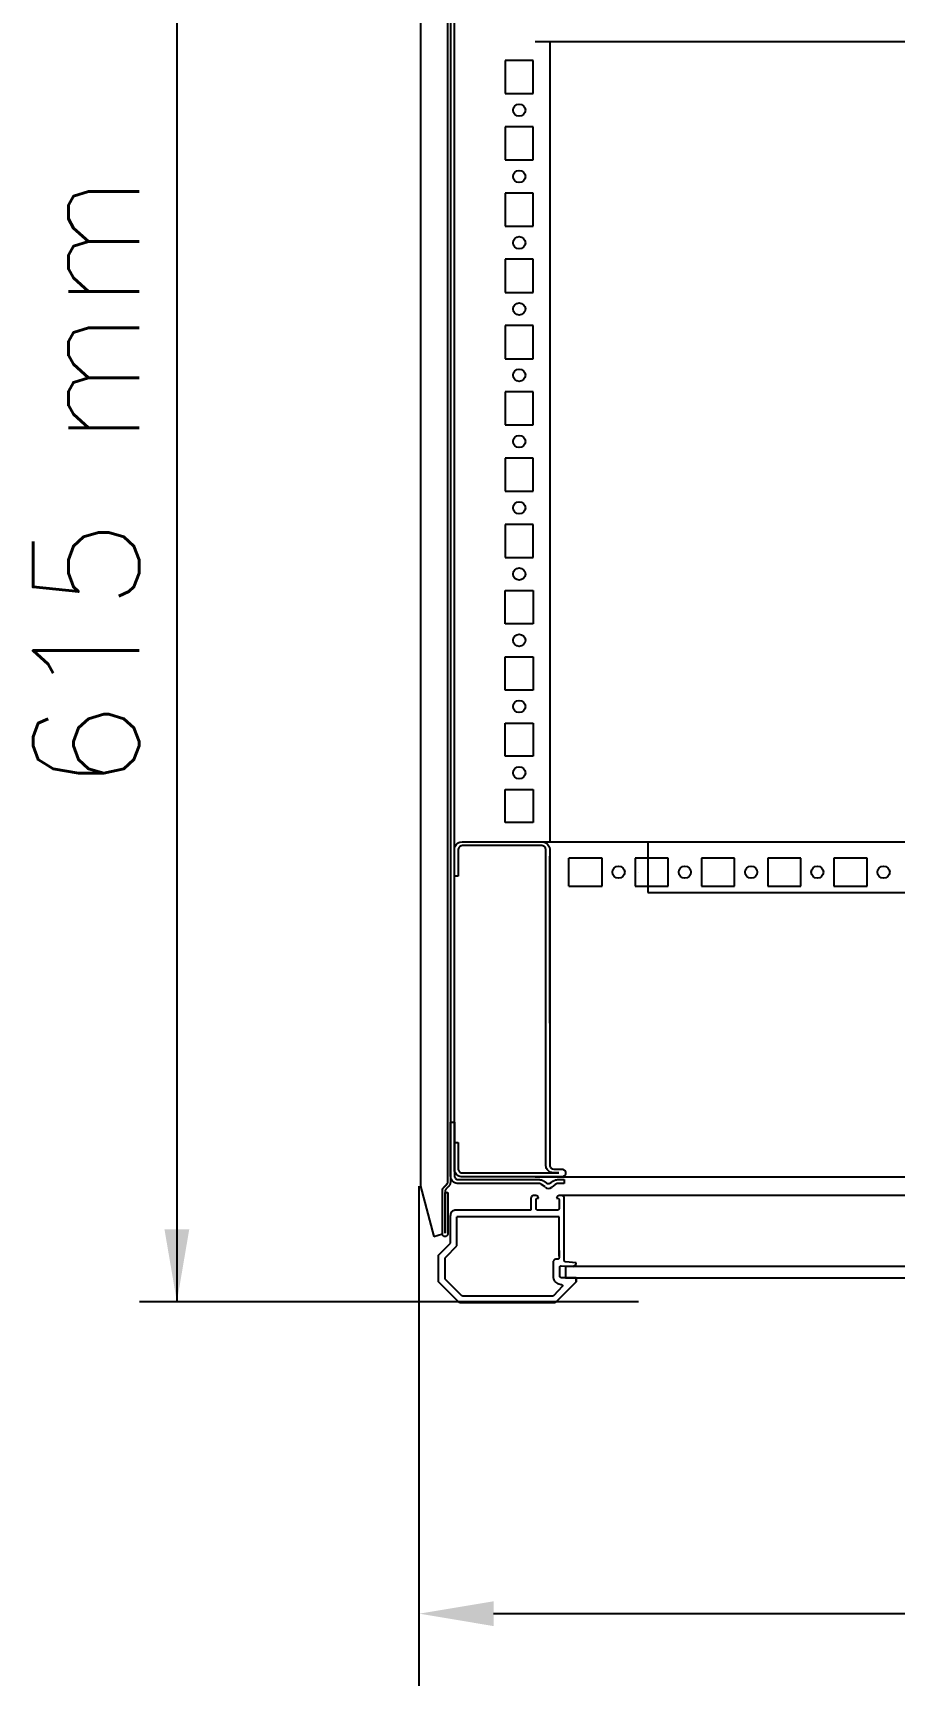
# Model space of a CAD drawing. Extents: x 4.4 to 40.4, y -48.2 to -29.9.
# Drawn here: x 4.447 to 6.073, y -47.266 to -44.148 of the extents above; entities that cross this region are included whole.
import ezdxf

# ---------------------------------------------------------------- set-up
doc = ezdxf.new("R2010")
doc.units = 0
doc.header["$LTSCALE"] = 1200
doc.header["$MEASUREMENT"] = 0
doc.layers.get('0').update_dxf_attribs({"linetype": 'CONTINUOUS'})
doc.layers.get('DEFPOINTS').update_dxf_attribs({"linetype": 'CONTINUOUS'})
doc.styles.add('ROMANS', font='ROMANS.shx', dxfattribs={"height": 0.12})

msp = doc.modelspace()

# ---------------------------------------------------------------- linework, layer by layer
at = {"color": 8}
for p, q in [((4.7186, -43.3457), (4.7186, -46.5411)), ((4.7186, -44.1058), (4.7186, -45.7306)), ((5.5895, -46.5411), (4.6483, -46.5411)), ((4.6936, -46.5411), (4.6936, -46.5411))]:
    msp.add_line(p, q, dxfattribs=at)
at = {"color": 7}
for p, q in [((5.1781, -44.0871), (5.1781, -46.3231)), ((5.2296, -46.316), (5.2296, -44.0871)), ((5.2346, -44.0871), (5.2346, -46.316)), ((5.2421, -45.6955), (5.2421, -44.0946)), ((5.3946, -44.1633), (7.932, -44.1633)), ((5.4221, -44.1633), (5.4221, -45.6731)), ((5.607, -44.1633), (7.947, -44.1633)), ((5.3908, -44.1995), (5.3383, -44.1995)), ((5.3383, -44.1995), (5.3383, -44.262)), ((5.3908, -44.262), (5.3908, -44.1995)), ((5.3383, -44.262), (5.3908, -44.262)), ((5.3908, -44.3245), (5.3383, -44.3245)), ((5.3383, -44.3245), (5.3383, -44.387)), ((5.3908, -44.387), (5.3908, -44.3245)), ((5.3383, -44.387), (5.3908, -44.387)), ((5.3908, -44.4495), (5.3383, -44.4495)), ((5.3383, -44.4495), (5.3383, -44.512)), ((5.3908, -44.512), (5.3908, -44.4495)), ((5.3383, -44.512), (5.3908, -44.512)), ((5.3383, -44.5745), (5.3383, -44.637)), ((5.3908, -44.5745), (5.3383, -44.5745)), ((5.3908, -44.637), (5.3908, -44.5745)), ((5.3383, -44.637), (5.3908, -44.637)), ((5.3383, -44.6995), (5.3383, -44.762)), ((5.3908, -44.6995), (5.3383, -44.6995)), ((5.3908, -44.762), (5.3908, -44.6995)), ((5.3383, -44.762), (5.3908, -44.762)), ((5.3908, -44.8245), (5.3383, -44.8245)), ((5.3383, -44.8245), (5.3383, -44.887)), ((5.3908, -44.887), (5.3908, -44.8245)), ((5.3383, -44.887), (5.3908, -44.887)), ((5.3908, -44.9495), (5.3383, -44.9495)), ((5.3383, -44.9495), (5.3383, -45.012)), ((5.3908, -45.012), (5.3908, -44.9495)), ((5.3383, -45.012), (5.3908, -45.012)), ((5.3383, -45.0745), (5.3383, -45.137)), ((5.3908, -45.0745), (5.3383, -45.0745)), ((5.3908, -45.137), (5.3908, -45.0745)), ((5.3383, -45.137), (5.3908, -45.137)), ((5.3383, -45.262), (5.3383, -45.1995)), ((5.3383, -45.1995), (5.3908, -45.1995)), ((5.3908, -45.1995), (5.3908, -45.262)), ((5.3908, -45.262), (5.3383, -45.262)), ((5.3383, -45.387), (5.3383, -45.3245)), ((5.3383, -45.3245), (5.3908, -45.3245)), ((5.3908, -45.3245), (5.3908, -45.387)), ((5.3908, -45.387), (5.3383, -45.387)), ((5.3383, -45.512), (5.3383, -45.4495)), ((5.3383, -45.4495), (5.3908, -45.4495)), ((5.3908, -45.4495), (5.3908, -45.512)), ((5.3908, -45.512), (5.3383, -45.512)), ((5.3383, -45.637), (5.3383, -45.5745)), ((5.3383, -45.5745), (5.3908, -45.5745)), ((5.3908, -45.5745), (5.3908, -45.637)), ((5.3908, -45.637), (5.3383, -45.637)), ((5.2436, -45.6815), (5.2448, -45.6794)), ((5.2448, -45.6794), (5.2464, -45.6775)), ((5.2464, -45.6775), (5.2483, -45.6759)), ((5.2483, -45.6759), (5.2504, -45.6746)), ((5.2504, -45.6746), (5.2526, -45.6738)), ((5.2526, -45.6738), (5.2571, -45.6731)), ((5.2571, -45.6731), (5.4071, -45.6731)), ((5.3946, -45.6731), (7.932, -45.6731)), ((5.4071, -45.6731), (5.4092, -45.6733)), ((5.4071, -45.6731), (5.4071, -45.6731)), ((5.4092, -45.6733), (5.4115, -45.6738)), ((5.4115, -45.6738), (5.4137, -45.6746)), ((5.4137, -45.6746), (5.4158, -45.6759)), ((5.4158, -45.6759), (5.4177, -45.6775)), ((5.4177, -45.6775), (5.4193, -45.6794)), ((5.4193, -45.6794), (5.4205, -45.6815)), ((5.607, -45.6731), (5.607, -45.7691)), ((5.2421, -45.6881), (5.2422, -45.6859)), ((5.2421, -45.7381), (5.2421, -45.6881)), ((5.2421, -45.6881), (5.2421, -45.6881)), ((5.2422, -45.6859), (5.2427, -45.6837)), ((5.2427, -45.6837), (5.2436, -45.6815)), ((5.2499, -45.6859), (5.2496, -45.6881)), ((5.2496, -45.6881), (5.2496, -45.7381)), ((5.2503, -45.6848), (5.2499, -45.6859)), ((5.2509, -45.6837), (5.2503, -45.6848)), ((5.2517, -45.6828), (5.2509, -45.6837)), ((5.2527, -45.682), (5.2517, -45.6828)), ((5.2537, -45.6814), (5.2527, -45.682)), ((5.2548, -45.6809), (5.2537, -45.6814)), ((5.256, -45.6807), (5.2548, -45.6809)), ((5.2571, -45.6806), (5.256, -45.6807)), ((5.4071, -45.6806), (5.2571, -45.6806)), ((5.2571, -45.6806), (5.2571, -45.6806)), ((5.4093, -45.6809), (5.4071, -45.6806)), ((5.4104, -45.6814), (5.4093, -45.6809)), ((5.4114, -45.682), (5.4104, -45.6814)), ((5.4124, -45.6828), (5.4114, -45.682)), ((5.4132, -45.6837), (5.4124, -45.6828)), ((5.4138, -45.6848), (5.4132, -45.6837)), ((5.4142, -45.6859), (5.4138, -45.6848)), ((5.4145, -45.687), (5.4142, -45.6859)), ((5.4146, -45.6881), (5.4145, -45.687)), ((5.4146, -46.2831), (5.4146, -45.6881)), ((5.4146, -45.6881), (5.4146, -45.6881)), ((5.4205, -45.6815), (5.4214, -45.6837)), ((5.4214, -45.6837), (5.4221, -45.6881)), ((5.4221, -45.6881), (5.4221, -46.2831)), ((5.4221, -46.0156), (5.4221, -45.7006)), ((5.5208, -45.7043), (5.4583, -45.7043)), ((5.4583, -45.7568), (5.4583, -45.7043)), ((5.5208, -45.7568), (5.5208, -45.7043)), ((5.5833, -45.7043), (5.5833, -45.7568)), ((5.6458, -45.7043), (5.5833, -45.7043)), ((5.6458, -45.7568), (5.6458, -45.7043)), ((5.7083, -45.7043), (5.7083, -45.7568)), ((5.7708, -45.7043), (5.7083, -45.7043)), ((5.7708, -45.7568), (5.7708, -45.7043)), ((5.8333, -45.7043), (5.8333, -45.7568)), ((5.8958, -45.7043), (5.8333, -45.7043)), ((5.8958, -45.7568), (5.8958, -45.7043)), ((5.9583, -45.7043), (5.9583, -45.7568)), ((6.0208, -45.7043), (5.9583, -45.7043)), ((6.0208, -45.7568), (6.0208, -45.7043)), ((5.2421, -46.2622), (5.2421, -45.7141)), ((5.2496, -45.7381), (5.2421, -45.7381)), ((5.5895, -45.7306), (5.5895, -45.7306)), ((5.4583, -45.7568), (5.5208, -45.7568)), ((5.5833, -45.7568), (5.6458, -45.7568)), ((5.607, -45.7691), (7.932, -45.7691)), ((5.7083, -45.7568), (5.7708, -45.7568)), ((5.8333, -45.7568), (5.8958, -45.7568)), ((5.9583, -45.7568), (6.0208, -45.7568)), ((5.2346, -46.2021), (5.2421, -46.2021)), ((5.2346, -46.3031), (5.2346, -46.2021)), ((5.2421, -46.2021), (5.2421, -46.3031)), ((5.2421, -46.2406), (5.2496, -46.2406)), ((5.2421, -46.2906), (5.2421, -46.2406)), ((5.2496, -46.2406), (5.2496, -46.2906)), ((5.4221, -46.2156), (5.4221, -46.2756)), ((5.2352, -46.3075), (5.2346, -46.3031)), ((5.2427, -46.295), (5.2421, -46.2906)), ((5.2421, -46.3031), (5.2421, -46.3042)), ((5.2421, -46.3031), (5.2421, -46.3031)), ((5.2436, -46.2972), (5.2427, -46.295)), ((5.2448, -46.2993), (5.2436, -46.2972)), ((5.2464, -46.3012), (5.2448, -46.2993)), ((5.2483, -46.3028), (5.2464, -46.3012)), ((5.2504, -46.3041), (5.2483, -46.3028)), ((5.2496, -46.2906), (5.2496, -46.2917)), ((5.2496, -46.2906), (5.2496, -46.2906)), ((5.2496, -46.2917), (5.2499, -46.2928)), ((5.2499, -46.2928), (5.2503, -46.2939)), ((5.2503, -46.2939), (5.2509, -46.295)), ((5.2509, -46.295), (5.2517, -46.2959)), ((5.2517, -46.2959), (5.2527, -46.2967)), ((5.2527, -46.2967), (5.2537, -46.2973)), ((5.2537, -46.2973), (5.2548, -46.2978)), ((5.2548, -46.2978), (5.2571, -46.2981)), ((5.2571, -46.2981), (5.4391, -46.2981)), ((5.4152, -46.2875), (5.4146, -46.2831)), ((5.4161, -46.2897), (5.4152, -46.2875)), ((5.4173, -46.2918), (5.4161, -46.2897)), ((5.4189, -46.2937), (5.4173, -46.2918)), ((5.4208, -46.2953), (5.4189, -46.2937)), ((5.4229, -46.2966), (5.4208, -46.2953)), ((5.4221, -46.2756), (5.4222, -46.2778)), ((5.4221, -46.2756), (5.4221, -46.2756)), ((5.4221, -46.2831), (5.4221, -46.2842)), ((5.4221, -46.2831), (5.4221, -46.2831)), ((5.4221, -46.2842), (5.4224, -46.2853)), ((5.4224, -46.2853), (5.4228, -46.2864)), ((5.4228, -46.2864), (5.4234, -46.2875)), ((5.4251, -46.2974), (5.4229, -46.2966)), ((5.4234, -46.2875), (5.4242, -46.2884)), ((5.4242, -46.2884), (5.4252, -46.2892)), ((5.4274, -46.2979), (5.4251, -46.2974)), ((5.4252, -46.2892), (5.4262, -46.2898)), ((5.4262, -46.2898), (5.4273, -46.2903)), ((5.4273, -46.2903), (5.4296, -46.2906)), ((5.4296, -46.2981), (5.4274, -46.2979)), ((5.4296, -46.2906), (5.4446, -46.2906)), ((5.4391, -46.2981), (5.4296, -46.2981)), ((5.4296, -46.2981), (5.4296, -46.2981)), ((5.4446, -46.2906), (5.4456, -46.2907)), ((5.4446, -46.2906), (5.4446, -46.2906)), ((5.4456, -46.2907), (5.4468, -46.2909)), ((5.4468, -46.2909), (5.4479, -46.2914)), ((5.4479, -46.2914), (5.4489, -46.292)), ((5.4489, -46.292), (5.4499, -46.2928)), ((5.4499, -46.3034), (5.4489, -46.3042)), ((5.4499, -46.2928), (5.4507, -46.2937)), ((5.4507, -46.3025), (5.4499, -46.3034)), ((5.4507, -46.2937), (5.4513, -46.2948)), ((5.4513, -46.3014), (5.4507, -46.3025)), ((5.4513, -46.2948), (5.4517, -46.2959)), ((5.4517, -46.3003), (5.4513, -46.3014)), ((5.4517, -46.2959), (5.4521, -46.2981)), ((5.452, -46.2992), (5.4517, -46.3003)), ((5.4521, -46.2981), (5.452, -46.2992)), ((5.4521, -46.2981), (5.4521, -46.2981)), ((5.4521, -46.2981), (5.4521, -46.2981)), ((5.1781, -46.3231), (5.2035, -46.4181)), ((5.2196, -46.3281), (5.2295, -46.3169)), ((5.2196, -46.4127), (5.2196, -46.3281)), ((5.2196, -46.3315), (5.2197, -46.3307)), ((5.2196, -46.3323), (5.2196, -46.3315)), ((5.2196, -46.4131), (5.2196, -46.3323)), ((5.2196, -46.3323), (5.2196, -46.3323)), ((5.2197, -46.3307), (5.2198, -46.3299)), ((5.2198, -46.3299), (5.22, -46.3292)), ((5.22, -46.3292), (5.2203, -46.3284)), ((5.2203, -46.3284), (5.2206, -46.3277)), ((5.2206, -46.3277), (5.221, -46.327)), ((5.221, -46.327), (5.2215, -46.3264)), ((5.2215, -46.3264), (5.2225, -46.3252)), ((5.2225, -46.3252), (5.2281, -46.3196)), ((5.2247, -46.3311), (5.2246, -46.3315)), ((5.2246, -46.3315), (5.2246, -46.3323)), ((5.2246, -46.3323), (5.2246, -46.4119)), ((5.2248, -46.3307), (5.2247, -46.3311)), ((5.2249, -46.3303), (5.2248, -46.3307)), ((5.2251, -46.33), (5.2249, -46.3303)), ((5.2253, -46.3296), (5.2251, -46.33)), ((5.2255, -46.3293), (5.2253, -46.3296)), ((5.2258, -46.329), (5.2255, -46.3293)), ((5.226, -46.3287), (5.2258, -46.329)), ((5.2316, -46.3231), (5.226, -46.3287)), ((5.226, -46.3287), (5.226, -46.3287)), ((5.2281, -46.3196), (5.2283, -46.3193)), ((5.2281, -46.3196), (5.2281, -46.3196)), ((5.2283, -46.3193), (5.2286, -46.319)), ((5.2286, -46.319), (5.2288, -46.3186)), ((5.2288, -46.3186), (5.229, -46.3183)), ((5.229, -46.3183), (5.2292, -46.3179)), ((5.2292, -46.3179), (5.2293, -46.3176)), ((5.2293, -46.3176), (5.2294, -46.3172)), ((5.2294, -46.3172), (5.2295, -46.3168)), ((5.2295, -46.3168), (5.2296, -46.316)), ((5.2326, -46.3219), (5.2316, -46.3231)), ((5.2331, -46.3213), (5.2326, -46.3219)), ((5.2335, -46.3206), (5.2331, -46.3213)), ((5.2338, -46.3199), (5.2335, -46.3206)), ((5.2341, -46.3191), (5.2338, -46.3199)), ((5.2343, -46.3183), (5.2341, -46.3191)), ((5.2344, -46.3176), (5.2343, -46.3183)), ((5.2345, -46.3168), (5.2344, -46.3176)), ((5.2346, -46.316), (5.2345, -46.3168)), ((5.2346, -46.316), (5.2346, -46.316)), ((5.2361, -46.3097), (5.2352, -46.3075)), ((5.2373, -46.3118), (5.2361, -46.3097)), ((5.2389, -46.3137), (5.2373, -46.3118)), ((5.2408, -46.3153), (5.2389, -46.3137)), ((5.2429, -46.3166), (5.2408, -46.3153)), ((5.2421, -46.3042), (5.2424, -46.3053)), ((5.2424, -46.3053), (5.2428, -46.3064)), ((5.2428, -46.3064), (5.2434, -46.3075)), ((5.2451, -46.3174), (5.2429, -46.3166)), ((5.2434, -46.3075), (5.2442, -46.3084)), ((5.2442, -46.3084), (5.2452, -46.3092)), ((5.2474, -46.3179), (5.2451, -46.3174)), ((5.2452, -46.3092), (5.2462, -46.3098)), ((5.2462, -46.3098), (5.2473, -46.3103)), ((5.2473, -46.3103), (5.2496, -46.3106)), ((5.2496, -46.3181), (5.2474, -46.3179)), ((5.2496, -46.3106), (5.4021, -46.3106)), ((5.4021, -46.3181), (5.2496, -46.3181)), ((5.2496, -46.3181), (5.2496, -46.3181)), ((5.2526, -46.3049), (5.2504, -46.3041)), ((5.2549, -46.3054), (5.2526, -46.3049)), ((5.2571, -46.3056), (5.2549, -46.3054)), ((5.4446, -46.3056), (5.2571, -46.3056)), ((5.2571, -46.3056), (5.2571, -46.3056)), ((5.3946, -46.3056), (7.9095, -46.3056)), ((5.4021, -46.3106), (5.403, -46.3106)), ((5.4021, -46.3106), (5.4021, -46.3106)), ((5.403, -46.3182), (5.4021, -46.3181)), ((5.403, -46.3106), (5.404, -46.3107)), ((5.4035, -46.3182), (5.403, -46.3182)), ((5.404, -46.3183), (5.4035, -46.3182)), ((5.404, -46.3107), (5.4049, -46.3109)), ((5.4044, -46.3185), (5.404, -46.3183)), ((5.4049, -46.3186), (5.4044, -46.3185)), ((5.4049, -46.3109), (5.4059, -46.3111)), ((5.4053, -46.3188), (5.4049, -46.3186)), ((5.4057, -46.3191), (5.4053, -46.3188)), ((5.4061, -46.3193), (5.4057, -46.3191)), ((5.4059, -46.3111), (5.4068, -46.3113)), ((5.4065, -46.3196), (5.4061, -46.3193)), ((5.4065, -46.3196), (5.4065, -46.3196)), ((5.4132, -46.3245), (5.4065, -46.3196)), ((5.4068, -46.3113), (5.4077, -46.3117)), ((5.4077, -46.3117), (5.4086, -46.3121)), ((5.4086, -46.3121), (5.4094, -46.3125)), ((5.4094, -46.3125), (5.411, -46.3135)), ((5.411, -46.3135), (5.4151, -46.3166)), ((5.4151, -46.3166), (5.4159, -46.317)), ((5.4151, -46.3166), (5.4151, -46.3166)), ((5.4159, -46.317), (5.4167, -46.3175)), ((5.4167, -46.3175), (5.4176, -46.3178)), ((5.4176, -46.3178), (5.4186, -46.3179)), ((5.4186, -46.3179), (5.4196, -46.318)), ((5.4196, -46.318), (5.4205, -46.3179)), ((5.4205, -46.3179), (5.4215, -46.3178)), ((5.4215, -46.3178), (5.4224, -46.3175)), ((5.4224, -46.3175), (5.424, -46.3166)), ((5.424, -46.3166), (5.4281, -46.3135)), ((5.4325, -46.3197), (5.4262, -46.3247)), ((5.4281, -46.3135), (5.4289, -46.313)), ((5.4281, -46.3135), (5.4281, -46.3135)), ((5.4289, -46.313), (5.4297, -46.3125)), ((5.4297, -46.3125), (5.4306, -46.3121)), ((5.4306, -46.3121), (5.4314, -46.3117)), ((5.4314, -46.3117), (5.4323, -46.3113)), ((5.4323, -46.3113), (5.4333, -46.3111)), ((5.4333, -46.3192), (5.4325, -46.3197)), ((5.4333, -46.3111), (5.4342, -46.3109)), ((5.4338, -46.3189), (5.4333, -46.3192)), ((5.4342, -46.3187), (5.4338, -46.3189)), ((5.4342, -46.3109), (5.4351, -46.3107)), ((5.4347, -46.3185), (5.4342, -46.3187)), ((5.4352, -46.3184), (5.4347, -46.3185)), ((5.4351, -46.3107), (5.437, -46.3106)), ((5.4357, -46.3182), (5.4352, -46.3184)), ((5.4362, -46.3182), (5.4357, -46.3182)), ((5.4367, -46.3181), (5.4362, -46.3182)), ((5.4371, -46.3181), (5.4367, -46.3181)), ((5.437, -46.3106), (5.4496, -46.3106)), ((5.4371, -46.3181), (5.4371, -46.3181)), ((5.4496, -46.3181), (5.4371, -46.3181)), ((5.4468, -46.3053), (5.4446, -46.3056)), ((5.4479, -46.3048), (5.4468, -46.3053)), ((5.4489, -46.3042), (5.4479, -46.3048)), ((5.4496, -46.3106), (5.4496, -46.3181)), ((5.2246, -46.4119), (5.2246, -46.3352)), ((5.2246, -46.3352), (5.2296, -46.3352)), ((5.2296, -46.3352), (5.2296, -46.4131)), ((5.3868, -46.3442), (5.3866, -46.3457)), ((5.3866, -46.3457), (5.3866, -46.3682)), ((5.3871, -46.3434), (5.3868, -46.3442)), ((5.3875, -46.3427), (5.3871, -46.3434)), ((5.388, -46.3421), (5.3875, -46.3427)), ((5.3886, -46.3416), (5.388, -46.3421)), ((5.3893, -46.3412), (5.3886, -46.3416)), ((5.3901, -46.3409), (5.3893, -46.3412)), ((5.3908, -46.3407), (5.3901, -46.3409)), ((5.3916, -46.3407), (5.3908, -46.3407)), ((5.3961, -46.3407), (5.3916, -46.3407)), ((5.3916, -46.3407), (5.3916, -46.3407)), ((5.3975, -46.3409), (5.3961, -46.3407)), ((5.3966, -46.3478), (5.3967, -46.3474)), ((5.3966, -46.3481), (5.3966, -46.3478)), ((5.3966, -46.3657), (5.3966, -46.3481)), ((5.3966, -46.3481), (5.3966, -46.3481)), ((5.3967, -46.3664), (5.3966, -46.3657)), ((5.3967, -46.3474), (5.3968, -46.347)), ((5.3968, -46.347), (5.397, -46.3467)), ((5.397, -46.3467), (5.3973, -46.3464)), ((5.3973, -46.3464), (5.3976, -46.3461)), ((5.3983, -46.3412), (5.3975, -46.3409)), ((5.3976, -46.3461), (5.3979, -46.3459)), ((5.3979, -46.3459), (5.3983, -46.3458)), ((5.399, -46.3416), (5.3983, -46.3412)), ((5.3983, -46.3458), (5.3991, -46.3457)), ((5.3996, -46.3421), (5.399, -46.3416)), ((5.3991, -46.3457), (5.4011, -46.3457)), ((5.4001, -46.3427), (5.3996, -46.3421)), ((5.4005, -46.3434), (5.4001, -46.3427)), ((5.4008, -46.3442), (5.4005, -46.3434)), ((5.401, -46.3449), (5.4008, -46.3442)), ((5.4011, -46.3457), (5.401, -46.3449)), ((5.4011, -46.3457), (5.4011, -46.3457)), ((5.4011, -46.3457), (5.4011, -46.3457)), ((5.4353, -46.3442), (5.435, -46.3457)), ((5.435, -46.3457), (5.435, -46.3457)), ((5.435, -46.3457), (5.437, -46.3457)), ((5.4356, -46.3434), (5.4353, -46.3442)), ((5.436, -46.3427), (5.4356, -46.3434)), ((5.4365, -46.3421), (5.436, -46.3427)), ((5.4371, -46.3416), (5.4365, -46.3421)), ((5.437, -46.3457), (5.437, -46.3457)), ((5.437, -46.3457), (5.4374, -46.3457)), ((5.4378, -46.3412), (5.4371, -46.3416)), ((5.4374, -46.3457), (5.4378, -46.3458)), ((5.4386, -46.3409), (5.4378, -46.3412)), ((5.4378, -46.3458), (5.4382, -46.3459)), ((5.4382, -46.3459), (5.4385, -46.3461)), ((5.4385, -46.3461), (5.4388, -46.3464)), ((5.4393, -46.3407), (5.4386, -46.3409)), ((5.4388, -46.3464), (5.4391, -46.3467)), ((5.4391, -46.3467), (5.4393, -46.347)), ((5.4401, -46.3407), (5.4393, -46.3407)), ((5.4393, -46.347), (5.4394, -46.3474)), ((5.4394, -46.3474), (5.4396, -46.3481)), ((5.4396, -46.3657), (5.4395, -46.366)), ((5.4396, -46.3481), (5.4396, -46.3657)), ((5.4396, -46.3657), (5.4396, -46.3657)), ((5.4446, -46.3407), (5.4401, -46.3407)), ((5.4401, -46.3407), (5.4401, -46.3407)), ((7.958, -46.3407), (5.4428, -46.3407)), ((5.446, -46.3409), (5.4446, -46.3407)), ((5.4468, -46.3412), (5.446, -46.3409)), ((5.4475, -46.3416), (5.4468, -46.3412)), ((5.4481, -46.3421), (5.4475, -46.3416)), ((5.4486, -46.3427), (5.4481, -46.3421)), ((5.449, -46.3434), (5.4486, -46.3427)), ((5.4493, -46.3442), (5.449, -46.3434)), ((5.4495, -46.3449), (5.4493, -46.3442)), ((5.4495, -46.3457), (5.4495, -46.3449)), ((5.4495, -46.4506), (5.4495, -46.3457)), ((5.4495, -46.3457), (5.4495, -46.3457)), ((5.235, -46.3752), (5.2346, -46.3782)), ((5.2346, -46.4307), (5.2346, -46.3782)), ((5.2346, -46.3782), (5.2346, -46.3782)), ((5.2356, -46.3737), (5.235, -46.3752)), ((5.2364, -46.3723), (5.2356, -46.3737)), ((5.2375, -46.3711), (5.2364, -46.3723)), ((5.2387, -46.37), (5.2375, -46.3711)), ((5.2401, -46.3692), (5.2387, -46.37)), ((5.2416, -46.3686), (5.2401, -46.3692)), ((5.2431, -46.3683), (5.2416, -46.3686)), ((5.2446, -46.3682), (5.2431, -46.3683)), ((5.3866, -46.3682), (5.2446, -46.3682)), ((5.2446, -46.3682), (5.2446, -46.3682)), ((5.4396, -46.3807), (5.2471, -46.3807)), ((5.2471, -46.4358), (5.2471, -46.3807)), ((5.3968, -46.3668), (5.3967, -46.3664)), ((5.397, -46.3671), (5.3968, -46.3668)), ((5.3973, -46.3674), (5.397, -46.3671)), ((5.3976, -46.3677), (5.3973, -46.3674)), ((5.3979, -46.3679), (5.3976, -46.3677)), ((5.3983, -46.368), (5.3979, -46.3679)), ((5.3987, -46.3681), (5.3983, -46.368)), ((5.3991, -46.3682), (5.3987, -46.3681)), ((5.437, -46.3682), (5.3991, -46.3682)), ((5.3991, -46.3682), (5.3991, -46.3682)), ((5.4378, -46.368), (5.437, -46.3682)), ((5.4382, -46.3679), (5.4378, -46.368)), ((5.4385, -46.3677), (5.4382, -46.3679)), ((5.4388, -46.3674), (5.4385, -46.3677)), ((5.4391, -46.3671), (5.4388, -46.3674)), ((5.4393, -46.3668), (5.4391, -46.3671)), ((5.4394, -46.3664), (5.4393, -46.3668)), ((5.4395, -46.366), (5.4394, -46.3664)), ((5.4396, -46.4547), (5.4396, -46.3807)), ((5.2035, -46.4181), (5.2196, -46.4127)), ((5.2198, -46.4146), (5.2196, -46.4131)), ((5.2201, -46.4153), (5.2198, -46.4146)), ((5.2205, -46.416), (5.2201, -46.4153)), ((5.221, -46.4167), (5.2205, -46.416)), ((5.2216, -46.4172), (5.221, -46.4167)), ((5.2223, -46.4176), (5.2216, -46.4172)), ((5.2231, -46.4179), (5.2223, -46.4176)), ((5.2238, -46.4181), (5.2231, -46.4179)), ((5.2246, -46.4181), (5.2238, -46.4181)), ((5.226, -46.4179), (5.2246, -46.4181)), ((5.2246, -46.4181), (5.2246, -46.4181)), ((5.2246, -46.4181), (5.2246, -46.4181)), ((5.2268, -46.4176), (5.226, -46.4179)), ((5.2275, -46.4172), (5.2268, -46.4176)), ((5.2281, -46.4167), (5.2275, -46.4172)), ((5.2286, -46.416), (5.2281, -46.4167)), ((5.229, -46.4153), (5.2286, -46.416)), ((5.2293, -46.4146), (5.229, -46.4153)), ((5.2295, -46.4138), (5.2293, -46.4146)), ((5.2296, -46.4131), (5.2295, -46.4138)), ((5.2296, -46.4131), (5.2296, -46.4131)), ((5.2121, -46.4532), (5.2346, -46.4307)), ((5.2121, -46.5032), (5.2121, -46.4532)), ((5.2246, -46.4596), (5.2247, -46.4592)), ((5.2247, -46.4592), (5.2248, -46.4589)), ((5.2248, -46.4589), (5.2249, -46.4585)), ((5.2249, -46.4585), (5.2251, -46.4581)), ((5.2251, -46.4581), (5.2253, -46.4578)), ((5.2253, -46.4578), (5.2255, -46.4574)), ((5.2253, -46.4578), (5.2255, -46.4575)), ((5.2255, -46.4574), (5.226, -46.4568)), ((5.2255, -46.4575), (5.226, -46.4569)), ((5.226, -46.4569), (5.2471, -46.4358)), ((5.4394, -46.4591), (5.4393, -46.4595)), ((5.4395, -46.4588), (5.4394, -46.4591)), ((5.4396, -46.4584), (5.4395, -46.4588)), ((5.4396, -46.4446), (5.4396, -46.4584)), ((5.4396, -46.4584), (5.4396, -46.4584)), ((5.4496, -46.4634), (5.4496, -46.442)), ((5.2246, -46.46), (5.2246, -46.4596)), ((5.2246, -46.4604), (5.2246, -46.46)), ((5.2246, -46.4959), (5.2246, -46.4604)), ((5.2246, -46.4604), (5.2246, -46.4604)), ((5.4288, -46.4644), (5.4286, -46.4659)), ((5.4286, -46.4659), (5.4286, -46.4932)), ((5.4291, -46.4637), (5.4288, -46.4644)), ((5.4295, -46.463), (5.4291, -46.4637)), ((5.43, -46.4624), (5.4295, -46.463)), ((5.4306, -46.4618), (5.43, -46.4624)), ((5.4313, -46.4614), (5.4306, -46.4618)), ((5.4321, -46.4611), (5.4313, -46.4614)), ((5.4328, -46.4609), (5.4321, -46.4611)), ((5.4336, -46.4609), (5.4328, -46.4609)), ((5.437, -46.4609), (5.4336, -46.4609)), ((5.4336, -46.4609), (5.4336, -46.4609)), ((5.4378, -46.4608), (5.437, -46.4609)), ((5.4382, -46.4606), (5.4378, -46.4608)), ((5.4385, -46.4604), (5.4382, -46.4606)), ((5.4388, -46.4602), (5.4385, -46.4604)), ((5.4391, -46.4598), (5.4388, -46.4602)), ((5.4393, -46.4595), (5.4391, -46.4598)), ((5.4411, -46.4754), (5.4412, -46.475)), ((5.4411, -46.4758), (5.4411, -46.4754)), ((5.4411, -46.4932), (5.4411, -46.4758)), ((5.4411, -46.4758), (5.4411, -46.4758)), ((5.4412, -46.475), (5.4413, -46.4746)), ((5.4413, -46.4746), (5.4415, -46.4743)), ((5.4415, -46.4743), (5.4418, -46.4739)), ((5.4418, -46.4739), (5.4422, -46.4736)), ((5.4422, -46.4736), (5.4425, -46.4734)), ((5.4425, -46.4734), (5.4429, -46.4733)), ((5.4429, -46.4733), (5.4437, -46.4731)), ((5.4437, -46.4731), (5.4661, -46.4746)), ((5.4497, -46.4641), (5.4496, -46.4634)), ((5.4498, -46.4644), (5.4497, -46.4641)), ((5.45, -46.4647), (5.4498, -46.4644)), ((5.4502, -46.465), (5.45, -46.4647)), ((5.4505, -46.4653), (5.4502, -46.465)), ((5.4508, -46.4655), (5.4505, -46.4653)), ((5.4511, -46.4657), (5.4508, -46.4655)), ((5.4515, -46.4658), (5.4511, -46.4657)), ((5.4518, -46.4658), (5.4515, -46.4658)), ((5.4721, -46.4676), (5.4518, -46.4658)), ((5.4518, -46.4658), (5.4518, -46.4658)), ((7.9255, -46.4743), (5.4519, -46.4743)), ((5.4519, -46.4743), (5.4519, -46.4957)), ((5.4661, -46.4746), (5.4721, -46.4706)), ((5.4721, -46.4706), (5.4721, -46.4676)), ((5.2521, -46.5432), (5.2121, -46.5032)), ((5.2246, -46.4967), (5.2246, -46.4959)), ((5.2247, -46.4971), (5.2246, -46.4967)), ((5.2248, -46.4974), (5.2247, -46.4971)), ((5.2249, -46.4978), (5.2248, -46.4974)), ((5.2251, -46.4982), (5.2249, -46.4978)), ((5.2253, -46.4985), (5.2251, -46.4982)), ((5.2255, -46.4988), (5.2253, -46.4985)), ((5.2258, -46.4992), (5.2255, -46.4988)), ((5.226, -46.4994), (5.2258, -46.4992)), ((5.226, -46.4994), (5.226, -46.4994)), ((5.2558, -46.5292), (5.226, -46.4994)), ((5.4286, -46.4932), (5.4286, -46.4932)), ((5.4286, -46.4932), (5.4287, -46.4953)), ((5.4287, -46.4953), (5.4292, -46.4976)), ((5.4292, -46.4976), (5.4301, -46.4998)), ((5.4455, -46.5124), (5.43, -46.529)), ((5.4301, -46.4998), (5.4313, -46.5019)), ((5.4313, -46.5019), (5.4329, -46.5038)), ((5.4721, -46.5032), (5.4321, -46.5432)), ((5.4329, -46.5038), (5.4348, -46.5054)), ((5.4348, -46.5054), (5.4369, -46.5066)), ((5.4369, -46.5066), (5.4391, -46.5075)), ((5.4391, -46.5075), (5.4436, -46.5082)), ((5.4412, -46.4939), (5.4411, -46.4932)), ((5.4413, -46.4943), (5.4412, -46.4939)), ((5.4415, -46.4946), (5.4413, -46.4943)), ((5.4418, -46.4949), (5.4415, -46.4946)), ((5.4421, -46.4952), (5.4418, -46.4949)), ((5.4424, -46.4954), (5.4421, -46.4952)), ((5.4428, -46.4955), (5.4424, -46.4954)), ((5.4432, -46.4956), (5.4428, -46.4955)), ((5.4436, -46.4957), (5.4432, -46.4956)), ((5.4436, -46.4957), (5.4436, -46.4957)), ((5.4721, -46.4957), (5.4436, -46.4957)), ((5.4436, -46.5082), (5.4436, -46.5082)), ((5.4436, -46.5082), (5.4436, -46.5082)), ((5.4436, -46.5082), (5.444, -46.5082)), ((5.444, -46.5082), (5.4446, -46.5084)), ((5.4446, -46.5084), (5.4451, -46.5087)), ((5.4451, -46.5087), (5.4456, -46.5091)), ((5.446, -46.5115), (5.4455, -46.5124)), ((5.4456, -46.5091), (5.4459, -46.5097)), ((5.4459, -46.5097), (5.4461, -46.5103)), ((5.4461, -46.5109), (5.446, -46.5115)), ((5.4461, -46.5103), (5.4461, -46.5109)), ((5.4519, -46.4957), (7.9253, -46.4957)), ((5.4721, -46.4957), (5.4721, -46.5032)), ((5.4721, -46.5032), (5.4721, -46.4957)), ((5.4321, -46.5432), (5.2521, -46.5432)), ((5.2564, -46.5297), (5.2558, -46.5292)), ((5.2567, -46.5299), (5.2564, -46.5297)), ((5.257, -46.5301), (5.2567, -46.5299)), ((5.2574, -46.5303), (5.257, -46.5301)), ((5.2578, -46.5304), (5.2574, -46.5303)), ((5.2581, -46.5305), (5.2578, -46.5304)), ((5.2585, -46.5306), (5.2581, -46.5305)), ((5.2589, -46.5306), (5.2585, -46.5306)), ((5.2593, -46.5307), (5.2589, -46.5306)), ((5.392, -46.5307), (5.2593, -46.5307)), ((5.2593, -46.5307), (5.2593, -46.5307)), ((5.4264, -46.5307), (5.3568, -46.5307)), ((5.4272, -46.5306), (5.4264, -46.5307)), ((5.4276, -46.5305), (5.4272, -46.5306)), ((5.428, -46.5304), (5.4276, -46.5305)), ((5.4284, -46.5302), (5.428, -46.5304)), ((5.4287, -46.53), (5.4284, -46.5302)), ((5.4291, -46.5298), (5.4287, -46.53)), ((5.4294, -46.5296), (5.4291, -46.5298)), ((5.4298, -46.5293), (5.4294, -46.5296)), ((5.43, -46.529), (5.4298, -46.5293)), ((5.43, -46.529), (5.43, -46.529))]:
    msp.add_line(p, q, dxfattribs=at)
at = {"color": 8, "linetype": 'ByBlock'}
for p, q in [((5.176, -47.2658), (5.176, -46.3231)), ((5.316, -47.1294), (8.176, -47.1294))]:
    msp.add_line(p, q, dxfattribs=at)
at = {"color": 7}
for centre in [(5.3646, -44.2932), (5.3646, -44.4182), (5.3646, -44.5432), (5.3646, -44.6682), (5.3646, -44.7932), (5.3646, -44.9182), (5.3646, -45.0432), (5.3646, -45.1682), (5.3646, -45.2932), (5.3646, -45.4182), (5.3646, -45.5432), (5.552, -45.7306), (5.677, -45.7306), (5.802, -45.7306), (5.927, -45.7306), (6.052, -45.7306)]:
    msp.add_circle(centre, 0.0115, dxfattribs=at)
msp.add_arc((5.4198, -46.3179), 0.00934, 225.2911, 312.8916, dxfattribs=at)
at = {"color": 8, "linetype": 'ByBlock'}
for points in [[(4.6952, -46.4046), (4.7419, -46.4046), (4.7186, -46.5411)], [(4.6952, -46.4046), (4.7419, -46.4046), (4.7186, -46.5411)], [(5.316, -47.1061), (5.316, -47.1528), (5.176, -47.1294)]]:
    msp.add_solid(points, dxfattribs=at)
at = {"layer": 'DEFPOINTS', "color": 0, "linetype": 'ByBlock'}
msp.add_point((5.4221, -44.9199), dxfattribs=at)

# ---------------------------------------------------------------- texts
at = {"color": 8, "style": 'ROMANS'}
msp.add_text('615 mm', height=0.2, rotation=90, dxfattribs=at).set_placement((4.6472, -45.5783))

doc.saveas('drawing.dxf')
